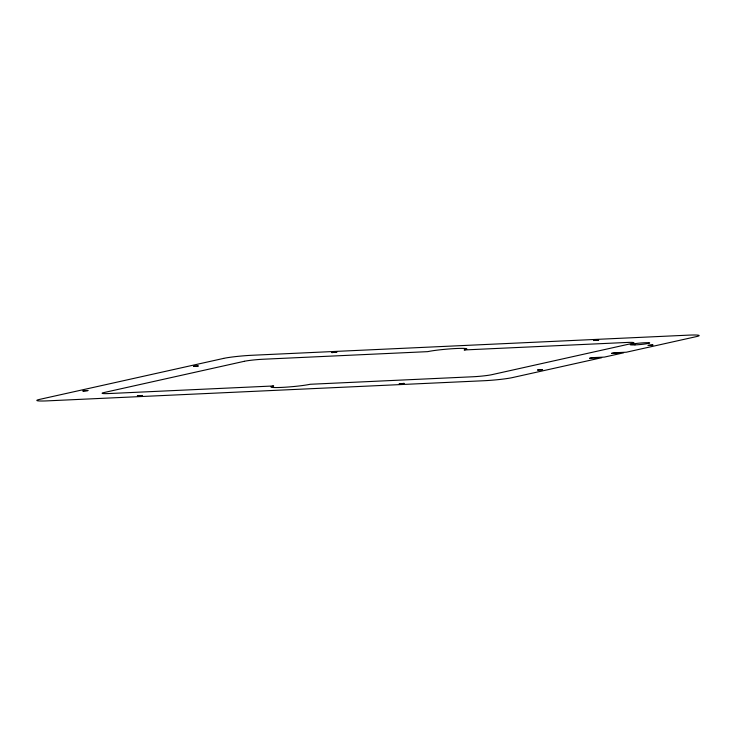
<?xml version="1.0" encoding="UTF-8"?>
<svg xmlns="http://www.w3.org/2000/svg" width="736" height="736" viewBox="0 0 736 736"><rect width="100%" height="100%" fill="white"/><g stroke="black" fill="none" stroke-linecap="round" stroke-linejoin="round"><path stroke-width="1.1" d="M82.966 390.991L87.906 390.586L82.966 390.991M193.448 366.381L198.389 365.967L193.476 366.362M331.807 352.581L336.748 352.176L331.807 352.581M593.685 340.501L598.616 340.096L593.685 340.501M137.402 395.885L142.333 395.49L137.402 395.885M399.28 383.806L404.211 383.41L399.308 383.796M537.639 370.015L542.57 369.61L537.639 370.015M648.122 345.405L653.053 345L648.186 345.368M223.634 358.395L39.496 399.418A20.985 1.573 -5.1 0 0 47.435 400.862L483.892 380.733A20.985 1.573 -5.1 0 0 512.256 377.632L601.698 357.705L589.564 358.266L592.296 357.65L604.44 357.089L623.604 352.82L611.469 353.381L614.201 352.774L626.345 352.213L696.624 336.554A20.985 1.573 -5.1 0 0 688.574 335.138L252.117 355.267A20.985 1.573 -5.1 0 0 223.634 358.395M244.223 361.312L103.896 392.573A13.993 1.049 -5.1 0 0 109.186 393.539L273.691 385.958A20.985 1.573 -5.1 0 0 281.63 387.403A20.985 1.573 -5.1 0 0 310.114 384.275L472.797 376.768A13.993 1.049 -5.1 0 0 491.786 374.688L632.114 343.427A13.993 1.049 -5.1 0 0 626.824 342.461L464.14 349.959A20.985 1.573 -5.1 0 0 456.191 348.514A20.985 1.573 -5.1 0 0 427.717 351.642L263.212 359.232A13.993 1.049 -5.1 0 0 244.223 361.312M634.966 344.899A9.798 0.736 -5.1 0 0 649.713 342.967A9.798 0.736 -5.1 0 0 635.196 343.602A9.798 0.736 -5.1 0 0 634.966 344.899"/></g></svg>
